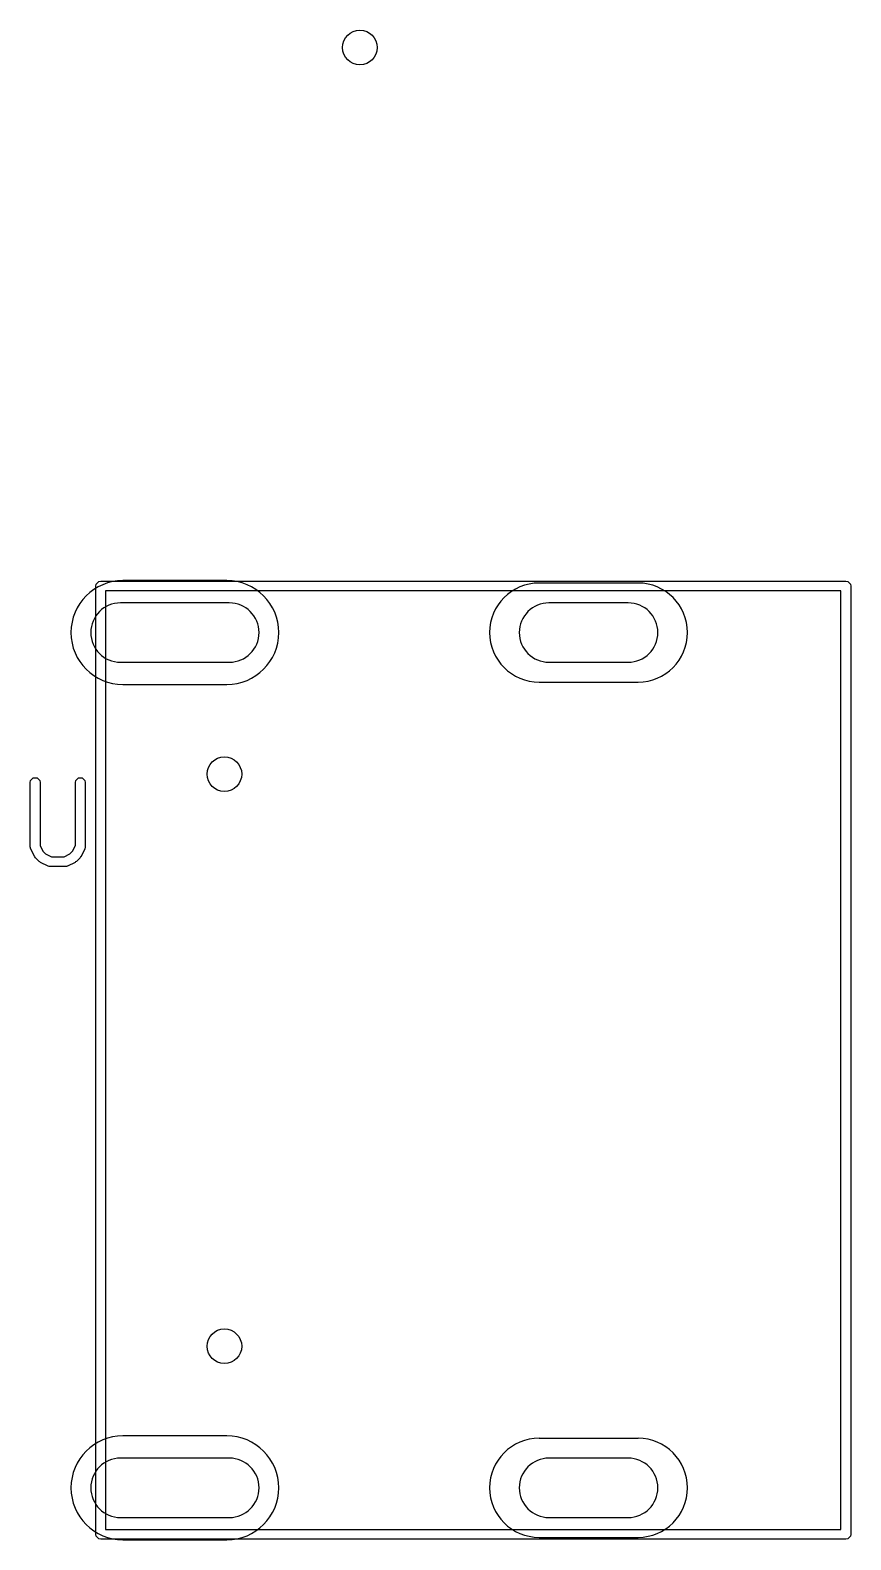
# Model space of a CAD drawing. Header units: inches. Extents: x 0.38 to 5.39, y 0.07 to 3.28.
# Drawn here: x 5.059 to 5.385, y 2.496 to 3.097 of the extents above; entities that cross this region are included whole.
import ezdxf

# ---------------------------------------------------------------- set-up
doc = ezdxf.new("R2010")
doc.units = ezdxf.units.IN
doc.header["$MEASUREMENT"] = 0
doc.layers.add('BLACK', color=250, linetype='CONTINUOUS')

msp = doc.modelspace()

# ---------------------------------------------------------------- linework, layer by layer
at = {"layer": 'BLACK', "linetype": 'CONTINUOUS'}
for p, q in [((5.08488, 2.87583), (5.08503, 2.87658)), ((5.08503, 2.87658), (5.0861, 2.87765)), ((5.0861, 2.87765), (5.08685, 2.8778)), ((5.08685, 2.8778), (5.38331, 2.8778)), ((5.13705, 2.87799), (5.09571, 2.87799)), ((5.30063, 2.87701), (5.26126, 2.87701)), ((5.38331, 2.8778), (5.38406, 2.87765)), ((5.38406, 2.87765), (5.38513, 2.87658)), ((5.38513, 2.87658), (5.38528, 2.87583)), ((5.08488, 2.49866), (5.08488, 2.87583)), ((5.08882, 2.87386), (5.08882, 2.50063)), ((5.38134, 2.87386), (5.08882, 2.87386)), ((5.38134, 2.50063), (5.38134, 2.87386)), ((5.38528, 2.87583), (5.38528, 2.49866)), ((5.13803, 2.86913), (5.09472, 2.86913)), ((5.29669, 2.86913), (5.2652, 2.86913)), ((5.09472, 2.84551), (5.13803, 2.84551)), ((5.2652, 2.84551), (5.29669, 2.84551)), ((5.09571, 2.83665), (5.13705, 2.83665)), ((5.26126, 2.83764), (5.30063, 2.83764)), ((5.05881, 2.79768), (5.05896, 2.79843)), ((5.05896, 2.79843), (5.06002, 2.7995)), ((5.06002, 2.7995), (5.06153, 2.7995)), ((5.06153, 2.7995), (5.0626, 2.79843)), ((5.0626, 2.79843), (5.06275, 2.79768)), ((5.07681, 2.79768), (5.07696, 2.79843)), ((5.07696, 2.79843), (5.07802, 2.7995)), ((5.07802, 2.7995), (5.07953, 2.7995)), ((5.07953, 2.7995), (5.08059, 2.79843)), ((5.08059, 2.79843), (5.08074, 2.79768)), ((5.05881, 2.77218), (5.05881, 2.79768)), ((5.06275, 2.79768), (5.06275, 2.77265)), ((5.07681, 2.77265), (5.07681, 2.79768)), ((5.08074, 2.79768), (5.08074, 2.77218)), ((5.05883, 2.77209), (5.05881, 2.77218)), ((5.05881, 2.77204), (5.05883, 2.77209)), ((5.0589, 2.77174), (5.05881, 2.77204)), ((5.05896, 2.77143), (5.0589, 2.77174)), ((5.05899, 2.7714), (5.05896, 2.77143)), ((5.05902, 2.7713), (5.05899, 2.7714)), ((5.06052, 2.7683), (5.05902, 2.7713)), ((5.06071, 2.76806), (5.06052, 2.7683)), ((5.06088, 2.76779), (5.06071, 2.76806)), ((5.06275, 2.77265), (5.06389, 2.77035)), ((5.06389, 2.77035), (5.06494, 2.7693)), ((5.06494, 2.7693), (5.06724, 2.76815)), ((5.06724, 2.76815), (5.07231, 2.76815)), ((5.07231, 2.76815), (5.07461, 2.7693)), ((5.07461, 2.7693), (5.07566, 2.77035)), ((5.07566, 2.77035), (5.07681, 2.77265)), ((5.07884, 2.76806), (5.07867, 2.76779)), ((5.07904, 2.7683), (5.07884, 2.76806)), ((5.08054, 2.7713), (5.07904, 2.7683)), ((5.08056, 2.7714), (5.08054, 2.7713)), ((5.08059, 2.77143), (5.08056, 2.7714)), ((5.08066, 2.77174), (5.08059, 2.77143)), ((5.08074, 2.77204), (5.08066, 2.77174)), ((5.08074, 2.77218), (5.08072, 2.77209)), ((5.08072, 2.77209), (5.08074, 2.77204)), ((5.06238, 2.76629), (5.06088, 2.76779)), ((5.06265, 2.76612), (5.06238, 2.76629)), ((5.0629, 2.76592), (5.06265, 2.76612)), ((5.0659, 2.76442), (5.0629, 2.76592)), ((5.06599, 2.7644), (5.0659, 2.76442)), ((5.06602, 2.76437), (5.06599, 2.7644)), ((5.06633, 2.7643), (5.06602, 2.76437)), ((5.06664, 2.76422), (5.06633, 2.7643)), ((5.06668, 2.76424), (5.06664, 2.76422)), ((5.06678, 2.76422), (5.06668, 2.76424)), ((5.07278, 2.76422), (5.06678, 2.76422)), ((5.07287, 2.76424), (5.07278, 2.76422)), ((5.07292, 2.76422), (5.07287, 2.76424)), ((5.07322, 2.7643), (5.07292, 2.76422)), ((5.07353, 2.76437), (5.07322, 2.7643)), ((5.07356, 2.7644), (5.07353, 2.76437)), ((5.07366, 2.76442), (5.07356, 2.7644)), ((5.07666, 2.76592), (5.07366, 2.76442)), ((5.0769, 2.76612), (5.07666, 2.76592)), ((5.07717, 2.76629), (5.0769, 2.76612)), ((5.07867, 2.76779), (5.07717, 2.76629)), ((5.13705, 2.53783), (5.09571, 2.53783)), ((5.30063, 2.53685), (5.26126, 2.53685)), ((5.13803, 2.52898), (5.09472, 2.52898)), ((5.29669, 2.52898), (5.2652, 2.52898)), ((5.09472, 2.50535), (5.13803, 2.50535)), ((5.2652, 2.50535), (5.29669, 2.50535)), ((5.08503, 2.49791), (5.08488, 2.49866)), ((5.0861, 2.49684), (5.08503, 2.49791)), ((5.08882, 2.50063), (5.38134, 2.50063)), ((5.38513, 2.49791), (5.38406, 2.49684)), ((5.38528, 2.49866), (5.38513, 2.49791)), ((5.08685, 2.49669), (5.0861, 2.49684)), ((5.38331, 2.49669), (5.08685, 2.49669)), ((5.09571, 2.4965), (5.13705, 2.4965)), ((5.26126, 2.49748), (5.30063, 2.49748)), ((5.38406, 2.49684), (5.38331, 2.49669))]:
    msp.add_line(p, q, dxfattribs=at)
at = {"layer": 'BLACK'}
for centre in [(5.19, 3.09), (5.19, 3.09), (5.13606, 2.80102), (5.13606, 2.80102), (5.13606, 2.57346), (5.13606, 2.57346)]:
    msp.add_circle(centre, 0.00689, dxfattribs=at)
for centre, radius, start, end in [((5.09571, 2.85732), 0.02067, 90, 270), ((5.13705, 2.85732), 0.02067, 270, 450), ((5.26126, 2.85732), 0.01969, 90, 270), ((5.30063, 2.85732), 0.01969, 270, 450), ((5.09472, 2.85732), 0.01181, 90, 270), ((5.13803, 2.85732), 0.01181, 270, 450), ((5.2652, 2.85732), 0.01181, 90, 270), ((5.29669, 2.85732), 0.01181, 270, 450), ((5.09571, 2.51717), 0.02067, 90, 270), ((5.13705, 2.51717), 0.02067, 270, 450), ((5.26126, 2.51717), 0.01969, 90, 270), ((5.30063, 2.51717), 0.01969, 270, 450), ((5.09472, 2.51717), 0.01181, 90, 270), ((5.13803, 2.51717), 0.01181, 270, 450), ((5.2652, 2.51717), 0.01181, 90, 270), ((5.29669, 2.51717), 0.01181, 270, 450)]:
    msp.add_arc(centre, radius, start, end, dxfattribs=at)

doc.saveas('drawing.dxf')
